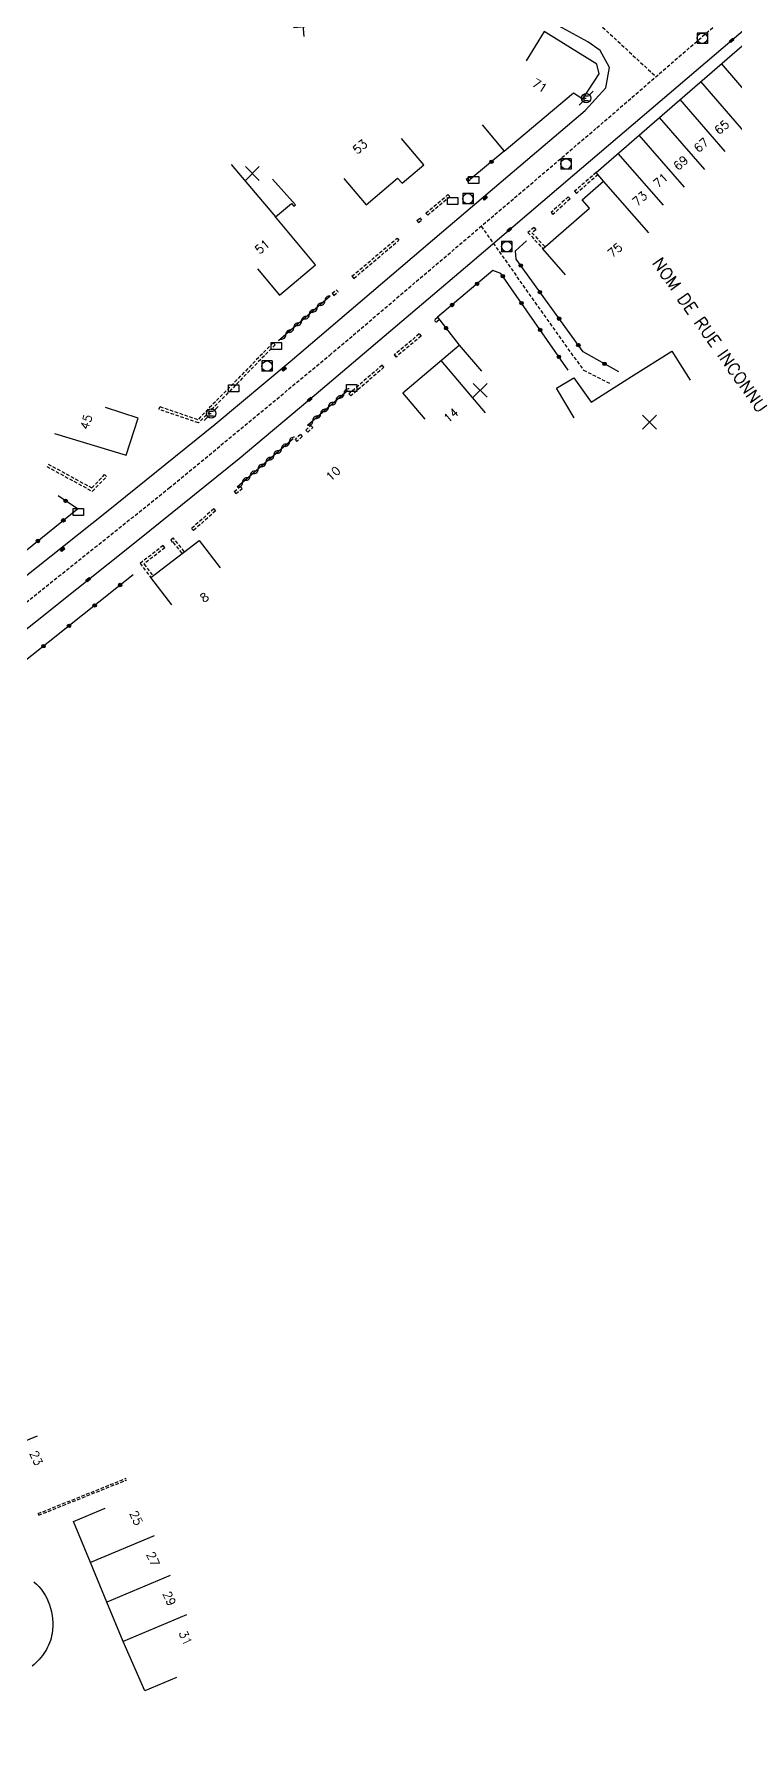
# Model space of a CAD drawing. Header units: millimetres. Extents: x 115000 to 116001, y 121000 to 122001.
# Drawn here: x 115198.2 to 115299.9, y 121129.7 to 121377.3 of the extents above; entities that cross this region are included whole.
import ezdxf
from ezdxf.enums import TextEntityAlignment as Align

# ---------------------------------------------------------------- set-up
doc = ezdxf.new("R2010")
doc.units = ezdxf.units.MM
doc.linetypes.add('DASHED', pattern=[0.75, 0.5, -0.25])
doc.layers.get('0').update_dxf_attribs({"linetype": 'CONTINUOUS'})
for name, color, linetype in [('W0001', 6, 'DASHED'), ('W0008', 7, 'CONTINUOUS'), ('W0100', 7, 'CONTINUOUS'), ('W0112', 1, 'DASHED'), ('W0310', 3, 'CONTINUOUS'), ('W0322', 7, 'CONTINUOUS'), ('W0400', 7, 'CONTINUOUS'), ('W0420', 7, 'CONTINUOUS'), ('W0471', 7, 'CONTINUOUS'), ('W0989', 7, 'CONTINUOUS'), ('W0991', 7, 'CONTINUOUS'), ('W1102', 7, 'CONTINUOUS'), ('W1471', 7, 'CONTINUOUS')]:
    doc.layers.add(name, color=color, linetype=linetype)
doc.styles.get("Standard").update_dxf_attribs({"font": 'romans.shx', "width": 0.85})

# ---------------------------------------------------------------- blocks, each defined once
blk = doc.blocks.new('t991o')
at = {"color": 0, "linetype": 'Continuous'}
for p, q in [((-1, 1), (1, -1)), ((-1, -1), (1, 1))]:
    blk.add_line(p, q, dxfattribs=at)
blk = doc.blocks.new('T420')
for p, q in [((0.75, 0.75), (-0.75, 0.75)), ((-0.75, 0.75), (-0.75, -0.75)), ((0.75, 0.75), (0.75, -0.75)), ((0.75, -0.75), (-0.75, -0.75))]:
    blk.add_line(p, q)
blk.add_ellipse((0, 0), major_axis=(-0.53, 0.53), ratio=1, start_param=3.926991, end_param=10.210176)
blk = doc.blocks.new('t322o')
at = {"color": 0, "linetype": 'Continuous'}
for radius in [0.25, 0.15]:
    blk.add_circle((0, 0), radius, dxfattribs=at)
blk = doc.blocks.new('t310o')
at = {"color": 0, "linetype": 'Continuous'}
for centre, start, end in [((-0.5, 0.38), 216.8699, 323.1304), ((0.5, -0.37), 36.8699, 143.1303)]:
    blk.add_arc(centre, 0.625, start, end, dxfattribs=at)
blk = doc.blocks.new('T400')
for p, q in [((-0.15, 0.3), (0.15, 0.3)), ((-0.15, -0.25), (-0.15, 0.3)), ((-0.15, 0.15), (0.15, 0.15)), ((-0.15, 0), (0.15, 0)), ((0.15, 0.3), (0.15, -0.25)), ((-0.15, -0.15), (0.15, -0.15)), ((-0.15, -0.25), (-0.15, -0.3)), ((-0.15, -0.3), (0.15, -0.3)), ((0.15, -0.3), (0.15, -0.25))]:
    blk.add_line(p, q)
blk = doc.blocks.new('T1471')
at = {"color": 0, "linetype": 'Continuous', "flags": 128}
blk.add_lwpolyline([(-0.75, -0.5), (-0.75, 0.5), (0.75, 0.5), (0.75, -0.5), (-0.75, -0.5)], dxfattribs=at)
blk = doc.blocks.new('T471')
for p, q in [((-0.333334, 0.333334), (-0.333334, -0.333334)), ((-0.333334, 0.333334), (0.333334, 0.333334)), ((-0.333334, 0), (0, 0)), ((0.500001, 0.500001), (1.000002, 1.000002)), ((-0.500001, -0.500001), (-1.000002, -1.000002)), ((-0.333334, -0.333334), (0.333334, -0.333334))]:
    blk.add_line(p, q)
blk.add_ellipse((0, 0), major_axis=(0.471405, 0.471405), ratio=1, start_param=5.4977871438, end_param=11.780972451)

msp = doc.modelspace()

# ---------------------------------------------------------------- linework, layer by layer
at = {"layer": 'W0001'}
for points in [[(115260.59, 121386.81), (115279.64, 121379.28), (115288.48, 121371.09)], [(115167.21, 121271.12), (115195.87, 121293.84), (115217.83, 121311.39), (115241.12, 121330.67), (115279.89, 121363.66), (115297.07, 121378.52)], [(115263.11, 121349.38), (115275.25, 121332.21), (115277.95, 121328.51), (115281.99, 121326.47)]]:
    msp.add_lwpolyline(points, dxfattribs=at)
at = {"layer": 'W0008', "flags": 128}
for points in [[(115652.23, 121548.45, -0.000001), (115655.3, 121533.37, -0.000001), (115657, 121525, -0.000046)], [(115198.18, 121152.65, -0.1408), (115200.45, 121149.31, -0.1253), (115200.83, 121145.14, -0.0961), (115199.82, 121142.52, -0.0841), (115197.94, 121140.41, -0.0844)]]:
    msp.add_lwpolyline(points, format="xyb", dxfattribs=at)
at = {"layer": 'W0008'}
for points in [[(115165.36, 121273.55), (115182.46, 121287.06), (115208.71, 121307.91), (115224.49, 121320.66), (115235.4, 121329.77), (115257.36, 121348.46), (115278.18, 121366.18), (115281.18, 121369.47), (115281.72, 121372.4), (115280.39, 121374.88), (115278.59, 121376.16), (115273.81, 121378.76), (115273.74, 121378.62), (115262.14, 121383.55)], [(115169.07, 121268.68), (115186.12, 121282.18), (115204.4, 121296.76), (115213.26, 121303.82), (115227.96, 121315.67), (115239.15, 121325.04), (115261.44, 121343.98), (115276.38, 121356.7), (115305.73, 121381.7)]]:
    msp.add_lwpolyline(points, dxfattribs=at)
at = {"layer": 'W0100'}
for points in [[(115275.35, 121342.33), (115272.07, 121346.11), (115278.84, 121351.98), (115277.76, 121353.22), (115280.86, 121355.94), (115279.82, 121357.18), (115291.96, 121367.75), (115305.66, 121379.65), (115308.94, 121375.87)], [(115263.23, 121364.1), (115266.44, 121360.27), (115276.53, 121368.73), (115277.85, 121367.88), (115280.21, 121371.49), (115279.9, 121372.9), (115272.25, 121377.63), (115269.62, 121373.38)], [(115243.18, 121356.32), (115246.42, 121352.51), (115250.98, 121356.38), (115251.64, 121355.63), (115254.78, 121358.28), (115251.55, 121362.1)], [(115263.23, 121364.1), (115266.44, 121360.27)], [(115230.63, 121343.19), (115233.85, 121339.37), (115239.07, 121343.77), (115233.26, 121350.73), (115235.57, 121352.68), (115235.92, 121352.28), (115236.14, 121352.48), (115232.81, 121356.2)], [(115254.96, 121321.38), (115251.72, 121325.19), (115259.91, 121332.14), (115263.14, 121328.33)], [(115276.6, 121321.58), (115274.02, 121325.86), (115276.57, 121327.4), (115279.05, 121323.86), (115284.92, 121327.56), (115290.79, 121331.26), (115293.46, 121327.04)], [(115201.18, 121319.28), (115211.59, 121316.15), (115213.32, 121321.52), (115208.56, 121323.05)], [(115218.21, 121294.42), (115215.17, 121298.39), (115222.16, 121303.76), (115225.21, 121299.79)]]:
    msp.add_lwpolyline(points, dxfattribs=at)
at = {"layer": 'W0100', "flags": 128}
msp.add_lwpolyline([(115218.9, 121138.74), (115214.29, 121136.8), (115211.12, 121143.97), (115208.76, 121149.69), (115206.41, 121155.42), (115203.94, 121161.37), (115208.55, 121163.31), (115208.55, 121163.31)], dxfattribs=at)
at = {"layer": 'W0112'}
for p, q in [((115260.91, 121356.19), (115261.17, 121355.88)), ((115261.35, 121356.55), (115261.6, 121356.24)), ((115258.29, 121353.99), (115258.55, 121353.69)), ((115276.02, 121353.36), (115275.75, 121353.66)), ((115276.67, 121354.46), (115276.93, 121354.15)), ((115253.78, 121350.21), (115254.03, 121349.9)), ((115254.49, 121350.27), (115254.24, 121350.58)), ((115255.08, 121351.3), (115255.34, 121350.99)), ((115273.26, 121351.39), (115273.53, 121351.1)), ((115250.91, 121347.66), (115251.16, 121347.35)), ((115270.79, 121349.2), (115271.04, 121348.88)), ((115242.08, 121340.16), (115242.33, 121339.85)), ((115244.35, 121342.11), (115244.61, 121341.8)), ((115241.46, 121339.66), (115241.71, 121339.35)), ((115256.33, 121335.72), (115256.61, 121335.43)), ((115256.76, 121336.12), (115257.04, 121335.83)), ((115232.92, 121332.47), (115233.21, 121332.19)), ((115254.12, 121333.75), (115254.38, 121333.44)), ((115250.5, 121330.71), (115250.75, 121330.4)), ((115249, 121328.91), (115248.74, 121329.22)), ((115243.92, 121325.06), (115244.18, 121324.75)), ((115216.44, 121323.19), (115216.31, 121322.81)), ((115238.39, 121320.45), (115238.66, 121320.15)), ((115236.09, 121318.44), (115236.36, 121318.14)), ((115236.87, 121319.16), (115237.14, 121318.87)), ((115237.93, 121319.47), (115237.65, 121319.76)), ((115208.73, 121313.05), (115208.44, 121313.33)), ((115227.23, 121310.88), (115227.48, 121310.57)), ((115228.14, 121311.61), (115228.39, 121311.3)), ((115224.28, 121308.36), (115224.55, 121308.06)), ((115221.35, 121305.22), (115221.08, 121305.52)), ((115217.21, 121302.72), (115216.97, 121303.04)), ((115218.07, 121303.87), (115218.27, 121303.52)), ((115202.31, 121163.95), (115211.59, 121167.67)), ((115202.4, 121163.72), (115211.69, 121167.44)), ((115198.79, 121162.54), (115202.31, 121163.95)), ((115198.79, 121162.54), (115198.88, 121162.3)), ((115198.88, 121162.3), (115202.4, 121163.72))]:
    msp.add_line(p, q, dxfattribs=at)
for points in [[(115279.81, 121357.17), (115276.67, 121354.46)], [(115260.91, 121356.19), (115261.35, 121356.55)], [(115261.17, 121355.88), (115261.6, 121356.24)], [(115280.07, 121356.87), (115276.93, 121354.15)], [(115255.08, 121351.3), (115258.29, 121353.99)], [(115255.34, 121350.99), (115258.55, 121353.69)], [(115275.75, 121353.66), (115273.26, 121351.39)], [(115276.02, 121353.36), (115273.53, 121351.1)], [(115253.78, 121350.21), (115254.24, 121350.58)], [(115254.03, 121349.9), (115254.49, 121350.27)], [(115244.35, 121342.11), (115250.91, 121347.66)], [(115244.61, 121341.8), (115251.16, 121347.35)], [(115270.79, 121349.2), (115269.88, 121348.48), (115272.07, 121346.11)], [(115271.04, 121348.88), (115270.46, 121348.43), (115272.37, 121346.38)], [(115241.46, 121339.66), (115242.08, 121340.16)], [(115241.71, 121339.35), (115242.33, 121339.85)], [(115256.76, 121336.12), (115256.33, 121335.72)], [(115257.04, 121335.83), (115256.61, 121335.43)], [(115232.92, 121332.47), (115221.97, 121321.3), (115216.44, 121323.19)], [(115254.12, 121333.75), (115250.5, 121330.71)], [(115254.38, 121333.44), (115250.75, 121330.4)], [(115233.21, 121332.19), (115222.08, 121320.84), (115216.31, 121322.81)], [(115248.74, 121329.22), (115243.92, 121325.06)], [(115249, 121328.91), (115244.18, 121324.75)], [(115237.65, 121319.76), (115238.39, 121320.45)], [(115237.93, 121319.47), (115238.66, 121320.15)], [(115236.87, 121319.16), (115236.09, 121318.44)], [(115237.14, 121318.87), (115236.36, 121318.14)], [(115200.05, 121314.52), (115206.66, 121310.9), (115208.73, 121313.05)], [(115200.24, 121314.87), (115206.59, 121311.4), (115208.44, 121313.33)], [(115227.23, 121310.88), (115228.14, 121311.61)], [(115227.48, 121310.57), (115228.39, 121311.3)], [(115224.28, 121308.36), (115221.08, 121305.52)], [(115224.55, 121308.06), (115221.35, 121305.22)], [(115216.97, 121303.04), (115213.59, 121300.43), (115215.17, 121298.39)], [(115217.21, 121302.72), (115214.15, 121300.36), (115215.48, 121298.64)], [(115220.01, 121302.17), (115218.47, 121304.09), (115218.07, 121303.87)], [(115219.69, 121301.92), (115218.38, 121303.58), (115218.27, 121303.52)]]:
    msp.add_lwpolyline(points, dxfattribs=at)
at = {"layer": 'W0310'}
for p, q in [((115241.19, 121339.23), (115233.68, 121332.74)), ((115237.92, 121320.52), (115243.69, 121325.52)), ((115227.71, 121311.55), (115235.82, 121318.55))]:
    msp.add_line(p, q, dxfattribs=at)
at = {"layer": 'W0322'}
for p, q in [((115266.43, 121360.26), (115261.6, 121356.24)), ((115212.57, 121298.79), (115171.74, 121266.28))]:
    msp.add_line(p, q, dxfattribs=at)
for points in [[(115283.07, 121328.25), (115277.91, 121331.15), (115268.18, 121344.6), (115268.08, 121345.82), (115269.7, 121347.24)], [(115275.74, 121328.48), (115265.98, 121342.52), (115264.82, 121342.98), (115256.79, 121336.18), (115259.91, 121332.14)], [(115196.93, 121302.21), (115204.53, 121308.36), (115201.73, 121310.25)]]:
    msp.add_lwpolyline(points, dxfattribs=at)
at = {"layer": 'W1102'}
for p, q in [((115304.53, 121365.42), (115297.98, 121372.98)), ((115301.54, 121362.82), (115294.98, 121370.37)), ((115298.53, 121360.21), (115291.97, 121367.76)), ((115295.55, 121357.62), (115288.98, 121365.16)), ((115292.61, 121355.06), (115286.04, 121362.6)), ((115289.58, 121352.42), (115283.01, 121359.96)), ((115226.8, 121358.35), (115233.26, 121350.73)), ((115287.43, 121348.4), (115280.86, 121355.94)), ((115263.75, 121322.28), (115257.28, 121329.9)), ((115189.44, 121170.06), (115198.71, 121173.81)), ((115215.63, 121159.3), (115206.41, 121155.42)), ((115217.98, 121153.57), (115208.76, 121149.69)), ((115220.33, 121147.85), (115211.12, 121143.97))]:
    msp.add_line(p, q, dxfattribs=at)

# ---------------------------------------------------------------- block references
at = {"layer": 'W0310'}
for p, rotation in [((115238.16, 121336.61), 220.8324309484428), ((115239.3, 121337.59), 220.8324309484428), ((115240.43, 121338.57), 220.8324309484428), ((115235.89, 121334.65), 220.8324309484428), ((115237.03, 121335.63), 220.8324309484428), ((115234.76, 121333.67), 220.8324309484428), ((115242.07, 121324.12), 40.95669678726331), ((115243.2, 121325.1), 40.95669678726331), ((115239.81, 121322.15), 40.95669678726331), ((115240.94, 121323.14), 40.95669678726331), ((115238.67, 121321.17), 40.95669678726331), ((115234.14, 121317.1), 40.8193793401509), ((115235.28, 121318.09), 40.8193793401509), ((115230.74, 121314.16), 40.8193793401509), ((115231.87, 121315.14), 40.8193793401509), ((115233.01, 121316.12), 40.8193793401509), ((115228.47, 121312.2), 40.8193793401509), ((115229.6, 121313.18), 40.8193793401509)]:
    msp.add_blockref('t310o', p, dxfattribs=dict(at, rotation=rotation))
at = {"layer": 'W0322'}
for p, rotation in [((115264.61, 121358.74), 219.7926241289202), ((115266.25, 121342.13), 124.82253701066), ((115268.85, 121343.67), 125.9035382501413), ((115262.51, 121341.02), 220.2136250794367), ((115271.63, 121339.82), 125.9035382501413), ((115258.88, 121337.95), 220.2136250794367), ((115268.96, 121338.23), 124.82253701066), ((115258.01, 121334.59), 307.6321811924661), ((115274.42, 121335.97), 125.9035382501413), ((115271.67, 121334.33), 124.82253701066), ((115277.21, 121332.13), 125.9035382501413), ((115274.39, 121330.43), 124.82253701066), ((115281, 121329.41), 150.6323489581758), ((115202.79, 121309.53), 145.975679867303), ((115202.46, 121306.69), 38.99661287028172), ((115198.77, 121303.7), 38.99661287028172), ((115210.71, 121297.31), 218.5339291808505), ((115207, 121294.35), 218.5339291808505), ((115203.28, 121291.39), 218.5339291808505), ((115199.57, 121288.43), 218.5339291808505)]:
    msp.add_blockref('t322o', p, dxfattribs=dict(at, rotation=rotation))
at = {"layer": 'W0400'}
for p, rotation in [((115299.47, 121376.37), 130.2098335680738), ((115263.71, 121353.48), 130.420512205951), ((115267.2, 121348.89), 130.5834392184394), ((115234.52, 121328.64), 129.8248377785836), ((115238.22, 121324.26), 129.6732660253804), ((115202.36, 121302.49), 128.4754694293505), ((115206.06, 121298.09), 128.6364742821765)]:
    msp.add_blockref('T400', p, dxfattribs=dict(at, rotation=rotation))
at = {"layer": 'W0420'}
for p in [(115295.2, 121376.66), (115275.42, 121358.42), (115261.18, 121353.37), (115266.82, 121346.42), (115232.02, 121329.08)]:
    msp.add_blockref('T420', p, dxfattribs=at)
at = {"layer": 'W0471'}
for p in [(115278.35, 121367.96), (115223.91, 121322.2)]:
    msp.add_blockref('T471', p, dxfattribs=at)
at = {"layer": 'W0991'}
for p, rotation in [((115237.25, 121378.35), 320.3787576993452), ((115229.89, 121357.04), 90), ((115262.96, 121325.55), 90), ((115287.54, 121320.94), 90)]:
    msp.add_blockref('t991o', p, dxfattribs=dict(at, rotation=rotation))
at = {"layer": 'W1471'}
for p in [(115262.02, 121356.1), (115258.95, 121353.04), (115233.38, 121331.99), (115227.2, 121325.86), (115244.3, 121325.9), (115204.63, 121307.91)]:
    msp.add_blockref('T1471', p, dxfattribs=at)

# ---------------------------------------------------------------- texts
at = {"layer": 'W0989'}
msp.add_text('NOM DE RUE INCONNU', height=1.75, rotation=305.2579, dxfattribs=at).set_placement((115296.3, 121333.58), align=Align.MIDDLE)
at = {"layer": 'W0991'}
for s, rotation, p in [('71', 328.2524, (115271.6, 121369.8)), ('65', 40.9523, (115298.03, 121363.75)), ('67', 41.0419, (115295.05, 121361.16)), ('53', 40.3338, (115245.52, 121360.92)), ('69', 41.0413, (115292.08, 121358.57)), ('71', 41.0421, (115289.17, 121356.04)), ('73', 41.0415, (115286.13, 121353.39)), ('51', 40.1193, (115231.34, 121346.41)), ('75', 40.9618, (115282.53, 121345.91)), ('14', 40.3344, (115258.72, 121321.95)), ('45', 72.1338, (115205.79, 121320.98)), ('10', 42.9098, (115241.62, 121313.48)), ('8', 37.5262, (115222.93, 121295.52)), ('23', 294.2394, (115198.53, 121170.59)), ('25', 294.2394, (115213.03, 121161.9)), ('27', 294.2394, (115215.49, 121155.94)), ('29', 294.2394, (115217.85, 121150.22)), ('31', 294.2394, (115220.2, 121144.5))]:
    msp.add_text(s, height=1.25, rotation=rotation, dxfattribs=at).set_placement(p, align=Align.MIDDLE)

doc.saveas('drawing.dxf')
